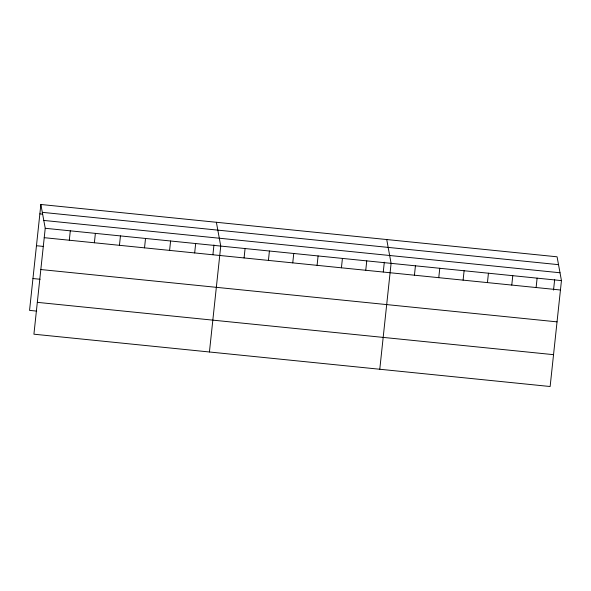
<?xml version="1.0" encoding="UTF-8"?>
<svg xmlns="http://www.w3.org/2000/svg" width="591" height="591" viewBox="0 0 591 591"><rect width="100%" height="100%" fill="white"/><g stroke="black" fill="none" stroke-linecap="round" stroke-linejoin="round"><path stroke-width="0.89" d="M40.868 204.486L45.234 228.289L33.916 334.196L550.132 386.514L561.45 280.614L557.084 256.804L40.868 204.486L29.55 310.386L36.716 311.11M69.302 240.227L70.307 230.83M94.375 242.768L95.38 233.379M119.448 245.309L120.453 235.92M144.522 247.851L145.526 238.461M169.595 250.392L170.6 241.002M194.668 252.933L195.673 243.544M212.923 254.669L213.957 244.933M209.428 351.985L220.746 246.085L216.38 222.275M244.076 257.942L245.08 248.545M268.417 260.409L269.415 251.012M292.752 262.877L293.757 253.48M317.086 265.337L318.091 255.947M341.421 267.804L342.425 258.415M365.755 270.272L366.76 260.882M383.271 271.934L384.313 262.205M379.777 369.249L391.094 263.35L386.736 239.54M414.431 275.207L415.436 265.817M438.766 277.674L439.77 268.284M463.1 280.141L464.105 270.752M487.435 282.609L488.439 273.212M511.776 285.076L512.781 275.679M536.111 287.544L537.116 278.147M553.531 290.085L554.668 279.469M42.308 212.339L558.525 264.665M39.863 213.876L42.552 214.149M43.793 220.436L560.009 272.761M45.234 228.289L561.45 280.614M44.229 237.685L560.445 290.004M36.457 245.723L43.623 246.447M40.823 269.533L557.04 321.859M32.956 278.538L40.114 279.262M37.314 302.348L553.538 354.666"/></g></svg>
